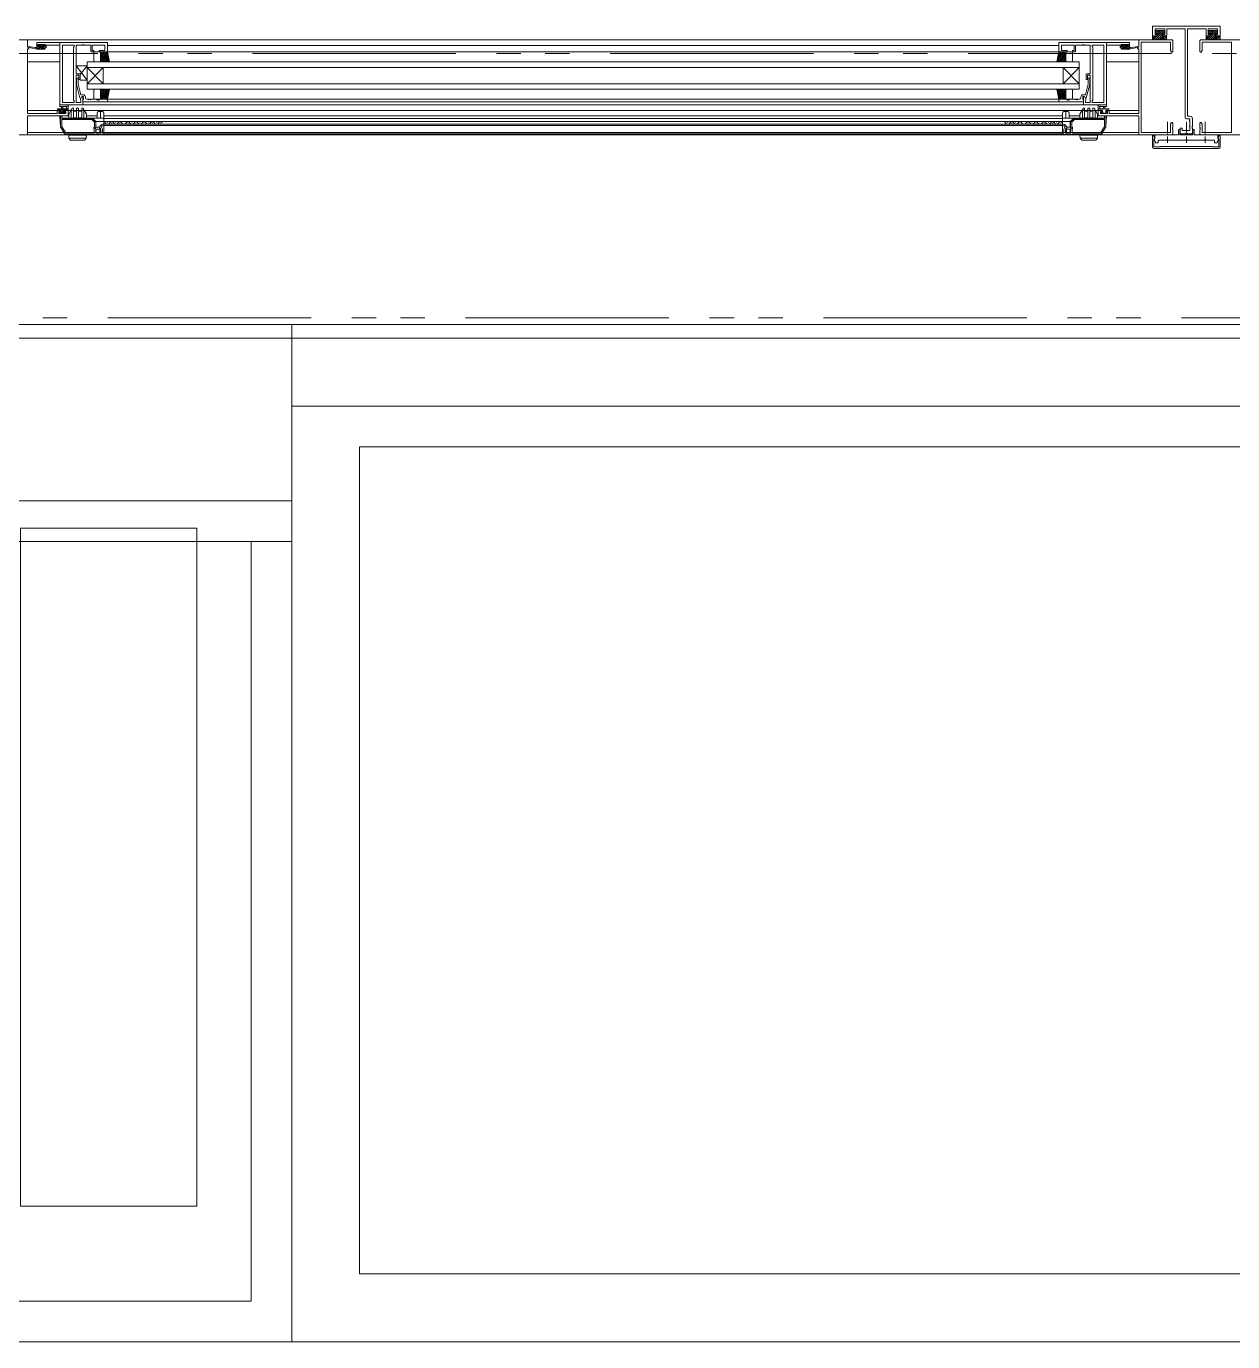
# Model space of a CAD drawing. Units: millimetres at full size. Extents: x -12803 to 120774, y -9413 to 101127.
# Drawn here: x 86974 to 87864, y 18846 to 19816 of the extents above; entities that cross this region are included whole.
import ezdxf

# ---------------------------------------------------------------- set-up
doc = ezdxf.new("R2010")
doc.units = ezdxf.units.MM
doc.header["$LTSCALE"] = 30
doc.linetypes.add('DOUBLE_CHAIN1', pattern=[8.8, 5, -1, 0.6, -0.6, 0.6, -1])
doc.linetypes.add('LONG_DOUBLE_CHAIN', pattern=[21.8, 18, -1, 0.6, -0.6, 0.6, -1])
doc.layers.add('0-0_NoName', color=7, linetype='Continuous')
for name, color, linetype, lineweight in [('0-5_AIHO47-厨房機器アウトライン', 7, 'Continuous', 15), ('0-6_AIHO30-厨房機器LL', 7, 'Continuous', 15), ('2-0_通芯', 7, 'DOUBLE_CHAIN1', 15), ('2-A_建具', 7, 'Continuous', 15), ('3-3_AIHO30-厨房機器', 7, 'Continuous', 15), ('3-7_AIHO32-厨房機器補助線', 7, 'LONG_DOUBLE_CHAIN', 15)]:
    doc.layers.add(name, color=color, linetype=linetype, lineweight=lineweight)

# ---------------------------------------------------------------- blocks, each defined once
blk = doc.blocks.new('グループ部品-732')
at = {"layer": '0-5_AIHO47-厨房機器アウトライン'}
blk.add_line((87169.36, 19536.41), (88969.36, 19536.41), dxfattribs=at)
for points in [[(87169.36, 18846.41), (88969.36, 18846.41), (88969.36, 19596.41), (87169.36, 19596.41)], [(87219.36, 18896.41), (88919.36, 18896.41), (88919.36, 19506.41), (87219.36, 19506.41)]]:
    blk.add_lwpolyline(points, close=True, dxfattribs=at)
at = {"layer": '0-6_AIHO30-厨房機器LL'}
for p, q in [((88969.36, 19536.41), (87169.36, 19536.41)), ((87219.36, 19506.41), (87219.36, 18896.41)), ((87169.36, 19466.41), (86769.36, 19466.41)), ((87139.36, 19436.41), (87139.36, 18876.41)), ((87219.36, 18896.41), (88919.36, 18896.41)), ((87139.36, 18876.41), (85699.36, 18876.41))]:
    blk.add_line(p, q, dxfattribs=at)
blk.add_lwpolyline([(88919.36, 18896.41), (88919.36, 19506.41), (87219.36, 19506.41)], dxfattribs=at)
at = {"layer": '2-0_通芯'}
for p, q in [((75524.36, 19796.41), (120774.36, 19796.41)), ((74361.66, 19601.41), (120774.36, 19601.41))]:
    blk.add_line(p, q, dxfattribs=at)
at = {"layer": '2-A_建具'}
for p, q in [((87804.36, 19816.41), (87854.36, 19816.41)), ((87804.36, 19809.91), (87804.36, 19816.41)), ((87804.36, 19809.41), (87808.11, 19809.41)), ((87804.36, 19807.28), (87806.79, 19809.41)), ((87804.36, 19808.39), (87805.38, 19809.41)), ((87807.36, 19809.41), (87804.86, 19809.41)), ((87804.91, 19806.36), (87812.01, 19813.21)), ((87806.32, 19806.36), (87813.04, 19812.83)), ((87806.36, 19814.48), (87806.36, 19810.41)), ((87813.36, 19814.48), (87806.36, 19814.48)), ((87806.36, 19810.41), (87807.86, 19810.41)), ((87806.56, 19812), (87807.76, 19813.21)), ((87806.56, 19811.31), (87806.56, 19812.71)), ((87806.83, 19810.86), (87809.18, 19813.21)), ((87807.06, 19813.21), (87812.56, 19813.21)), ((87808.11, 19810.81), (87807.06, 19810.81)), ((87807.86, 19810.41), (87807.86, 19809.91)), ((87807.92, 19806.54), (87811.51, 19809.88)), ((87808.11, 19810.72), (87810.59, 19813.21)), ((87808.11, 19809.41), (87808.11, 19810.81)), ((87809.44, 19806.66), (87812.45, 19809.41)), ((87810.83, 19806.63), (87813.86, 19809.41)), ((87814.81, 19809.41), (87811.51, 19809.41)), ((87811.86, 19810.41), (87813.36, 19810.41)), ((87811.86, 19809.91), (87811.86, 19810.41)), ((87812.1, 19806.49), (87814.81, 19808.94)), ((87814.36, 19809.41), (87812.36, 19809.41)), ((87812.43, 19810.81), (87813.06, 19811.43)), ((87813.06, 19811.31), (87813.06, 19812.71)), ((87813.36, 19810.41), (87813.36, 19814.48)), ((87813.39, 19806.36), (87814.81, 19807.52)), ((87814.81, 19806.36), (87814.81, 19809.41)), ((87814.86, 19814.48), (87814.86, 19809.91)), ((87828.39, 19814.48), (87814.86, 19814.48)), ((87828.39, 19749.21), (87828.39, 19814.48)), ((87830.32, 19814.48), (87830.32, 19750.14)), ((87843.86, 19814.48), (87830.32, 19814.48)), ((87843.86, 19809.91), (87843.86, 19814.48)), ((87843.91, 19809.41), (87847.21, 19809.41)), ((87843.91, 19807.67), (87845.89, 19809.41)), ((87843.91, 19808.84), (87844.48, 19809.41)), ((87844.01, 19806.36), (87851.11, 19813.21)), ((87846.36, 19809.41), (87844.36, 19809.41)), ((87845.36, 19814.48), (87845.36, 19810.41)), ((87852.36, 19814.48), (87845.36, 19814.48)), ((87845.36, 19810.41), (87846.86, 19810.41)), ((87845.42, 19806.36), (87852.14, 19812.83)), ((87845.66, 19812), (87846.86, 19813.21)), ((87845.66, 19811.31), (87845.66, 19812.71)), ((87845.93, 19810.86), (87848.28, 19813.21)), ((87851.66, 19813.21), (87846.16, 19813.21)), ((87846.86, 19810.41), (87846.86, 19809.91)), ((87847.02, 19806.54), (87850.61, 19809.88)), ((87847.21, 19810.72), (87849.69, 19813.21)), ((87848.54, 19806.66), (87851.55, 19809.41)), ((87849.93, 19806.63), (87852.96, 19809.41)), ((87854.36, 19809.41), (87850.61, 19809.41)), ((87850.86, 19810.41), (87852.36, 19810.41)), ((87850.86, 19809.91), (87850.86, 19810.41)), ((87851.2, 19806.49), (87854.36, 19809.35)), ((87853.86, 19809.41), (87851.36, 19809.41)), ((87851.53, 19810.81), (87852.16, 19811.43)), ((87852.16, 19811.31), (87852.16, 19812.71)), ((87852.36, 19810.41), (87852.36, 19814.48)), ((87852.49, 19806.36), (87854.36, 19807.9)), ((87854.36, 19816.41), (87854.36, 19809.91)), ((87794.36, 19806.41), (86949.86, 19806.41)), ((86974.36, 19800.91), (86974.36, 19806.41)), ((86975.36, 19800.91), (86974.36, 19800.91)), ((86974.36, 19799.91), (86975.36, 19799.91)), ((86974.36, 19752.14), (86974.36, 19799.91)), ((86981.36, 19799.61), (86974.6, 19801.02)), ((86980.24, 19800.78), (86974.7, 19801.61)), ((86975.36, 19799.91), (86975.36, 19800.91)), ((86981.36, 19800.61), (86981.27, 19800.62)), ((87033.36, 19804.41), (86981.36, 19804.41)), ((86981.36, 19801.11), (86981.36, 19804.41)), ((86981.36, 19799.61), (86981.36, 19800.61)), ((86983.56, 19800.61), (86981.36, 19800.61)), ((86981.41, 19799.61), (86981.36, 19799.66)), ((86987.06, 19799.61), (86981.36, 19799.61)), ((86982.76, 19799.61), (86981.76, 19800.61)), ((86982.16, 19802.91), (86982.16, 19801.41)), ((86987.36, 19802.91), (86982.16, 19802.91)), ((86982.16, 19801.41), (86983.26, 19801.41)), ((86983.04, 19802.72), (86982.54, 19802.22)), ((86983.28, 19801.78), (86982.69, 19802.37)), ((86982.76, 19801.71), (86983.09, 19801.71)), ((86984.1, 19799.61), (86983.1, 19800.61)), ((86983.86, 19802.81), (86983.26, 19802.81)), ((86983.26, 19801.41), (86983.26, 19800.61)), ((86983.56, 19801.25), (86983.56, 19800.61)), ((86986.8, 19799.61), (86983.6, 19802.81)), ((86985.45, 19799.61), (86983.62, 19801.44)), ((86986.06, 19802.61), (86984.06, 19802.61)), ((86986.05, 19801.71), (86985.15, 19802.61)), ((86985.96, 19801.71), (86986.76, 19801.71)), ((86985.96, 19800.61), (86985.96, 19801.71)), ((86987.66, 19800.61), (86985.96, 19800.61)), ((86986.76, 19802.81), (86986.26, 19802.81)), ((86986.26, 19801.41), (86987.36, 19801.41)), ((86986.26, 19800.61), (86986.26, 19801.41)), ((86987.06, 19802.05), (86986.29, 19802.81)), ((86987.06, 19802.01), (86987.06, 19802.51)), ((86987.33, 19800.42), (86987.17, 19800.59)), ((86987.36, 19801.41), (86987.36, 19802.91)), ((86987.36, 19799.91), (86987.36, 19800.31)), ((86988.16, 19802.48), (86988.16, 19801.11)), ((86998.36, 19802.48), (86988.16, 19802.48)), ((86998.36, 19804.41), (86998.36, 19758.41)), ((86998.36, 19758.41), (86998.36, 19802.48)), ((87000.29, 19802.48), (87008.86, 19802.48)), ((87000.29, 19760.34), (87000.29, 19802.48)), ((87008.86, 19801.41), (87008.43, 19800.98)), ((87008.43, 19800.98), (87008.43, 19761.84)), ((87008.86, 19802.48), (87008.86, 19801.41)), ((87010.36, 19802.48), (87010.36, 19781.31)), ((87014.4, 19802.48), (87010.36, 19802.48)), ((87015.4, 19802.48), (87015.31, 19802.48)), ((87021.16, 19802.48), (87016.31, 19802.48)), ((87021.16, 19798.11), (87021.16, 19802.48)), ((87022.16, 19802.48), (87022.16, 19798.61)), ((87031.43, 19802.48), (87022.16, 19802.48)), ((87022.16, 19798.61), (87023.36, 19798.61)), ((87023.36, 19798.61), (87023.36, 19797.61)), ((87027.36, 19798.61), (87031.43, 19798.61)), ((87027.36, 19797.61), (87027.36, 19798.61)), ((87031.43, 19798.61), (87031.43, 19802.48)), ((87033.36, 19802.21), (87033.36, 19804.41)), ((87033.36, 19804.41), (87033.36, 19798.11)), ((87033.36, 19802.21), (87384.36, 19802.21)), ((87384.36, 19802.21), (87735.36, 19802.21)), ((87735.36, 19804.41), (87787.36, 19804.41)), ((87735.36, 19802.21), (87735.36, 19804.41)), ((87735.36, 19804.41), (87735.36, 19798.11)), ((87737.29, 19802.48), (87746.56, 19802.48)), ((87737.29, 19798.61), (87737.29, 19802.48)), ((87741.36, 19798.61), (87737.29, 19798.61)), ((87741.36, 19797.61), (87741.36, 19798.61)), ((87745.36, 19798.61), (87745.36, 19797.61)), ((87746.56, 19798.61), (87745.36, 19798.61)), ((87746.56, 19802.48), (87746.56, 19798.61)), ((87747.56, 19802.48), (87752.4, 19802.48)), ((87747.56, 19798.11), (87747.56, 19802.48)), ((87753.31, 19802.48), (87753.4, 19802.48)), ((87754.31, 19802.48), (87758.36, 19802.48)), ((87758.36, 19802.48), (87758.36, 19781.31)), ((87759.86, 19802.48), (87759.86, 19801.41)), ((87768.43, 19802.48), (87759.86, 19802.48)), ((87759.86, 19801.41), (87760.29, 19800.98)), ((87760.29, 19800.98), (87760.29, 19761.84)), ((87768.43, 19760.34), (87768.43, 19802.48)), ((87770.36, 19804.41), (87770.36, 19758.41)), ((87770.36, 19802.48), (87780.56, 19802.48)), ((87770.36, 19758.41), (87770.36, 19802.48)), ((87780.56, 19802.48), (87780.56, 19801.11)), ((87781.06, 19800.61), (87782.76, 19800.61)), ((87781.36, 19802.91), (87786.56, 19802.91)), ((87781.36, 19801.41), (87781.36, 19802.91)), ((87782.46, 19801.41), (87781.36, 19801.41)), ((87781.36, 19799.91), (87781.36, 19800.31)), ((87781.38, 19800.42), (87781.54, 19800.59)), ((87781.66, 19802.05), (87782.42, 19802.81)), ((87781.66, 19802.01), (87781.66, 19802.51)), ((87781.66, 19799.61), (87787.35, 19799.61)), ((87781.91, 19799.61), (87785.11, 19802.81)), ((87781.96, 19802.81), (87782.46, 19802.81)), ((87782.76, 19801.71), (87781.96, 19801.71)), ((87782.46, 19800.61), (87782.46, 19801.41)), ((87782.66, 19802.61), (87784.66, 19802.61)), ((87782.67, 19801.71), (87783.57, 19802.61)), ((87782.76, 19800.61), (87782.76, 19801.71)), ((87783.26, 19799.61), (87785.09, 19801.44)), ((87784.61, 19799.61), (87785.61, 19800.61)), ((87784.86, 19802.81), (87785.46, 19802.81)), ((87785.16, 19801.25), (87785.16, 19800.61)), ((87785.16, 19800.61), (87787.35, 19800.61)), ((87785.43, 19801.78), (87786.02, 19802.37)), ((87785.46, 19801.41), (87785.46, 19800.61)), ((87786.56, 19801.41), (87785.46, 19801.41)), ((87785.96, 19801.71), (87785.62, 19801.71)), ((87785.67, 19802.72), (87786.17, 19802.22)), ((87785.95, 19799.61), (87786.95, 19800.61)), ((87786.56, 19802.91), (87786.56, 19801.41)), ((87787.3, 19799.61), (87787.35, 19799.66)), ((87787.35, 19799.61), (87794.11, 19801.02)), ((87787.35, 19800.61), (87787.44, 19800.62)), ((87787.35, 19799.61), (87787.35, 19800.61)), ((87787.36, 19801.11), (87787.36, 19804.41)), ((87788.47, 19800.78), (87794.01, 19801.61)), ((87793.36, 19800.91), (87794.36, 19800.91)), ((87793.36, 19799.91), (87793.36, 19800.91)), ((87794.36, 19799.91), (87793.36, 19799.91)), ((87794.36, 19806.41), (87818.86, 19806.41)), ((87794.36, 19800.91), (87794.36, 19806.41)), ((87794.36, 19752.14), (87794.36, 19799.91)), ((87795.99, 19804.78), (87795.99, 19738.04)), ((87817.73, 19804.78), (87795.99, 19804.78)), ((87812.81, 19806.36), (87814.81, 19806.36)), ((87817.73, 19798.5), (87817.73, 19804.78)), ((87818.36, 19797.41), (87817.73, 19798.5)), ((87819.36, 19805.91), (87819.36, 19797.91)), ((87839.36, 19805.91), (87839.36, 19797.91)), ((88684.36, 19806.41), (87839.86, 19806.41)), ((87840.36, 19797.41), (87840.99, 19798.5)), ((87840.99, 19804.78), (87862.73, 19804.78)), ((87840.99, 19798.5), (87840.99, 19804.78)), ((87862.73, 19804.78), (87862.73, 19738.04)), ((86974.36, 19790.21), (86998.36, 19790.21)), ((87018.36, 19790.11), (87018.36, 19770.11)), ((87018.36, 19790.11), (87750.36, 19790.11)), ((87023.36, 19797.61), (87021.66, 19797.61)), ((87023.36, 19791.11), (87023.36, 19796.61)), ((87024.36, 19797.61), (87027.36, 19797.61)), ((87027.36, 19790.11), (87024.36, 19790.11)), ((87033.36, 19797.61), (87027.36, 19797.61)), ((87028.36, 19790.11), (87028.36, 19797.61)), ((87028.36, 19793.49), (87032.47, 19797.61)), ((87028.36, 19794.91), (87031.06, 19797.61)), ((87028.36, 19796.32), (87029.64, 19797.61)), ((87028.36, 19792.08), (87033.44, 19797.17)), ((87028.36, 19796.61), (87028.36, 19791.11)), ((87028.36, 19796.42), (87034.67, 19790.11)), ((87028.36, 19790.67), (87033.68, 19795.99)), ((87028.36, 19795.01), (87033.26, 19790.11)), ((87028.36, 19793.6), (87031.84, 19790.11)), ((87028.36, 19792.18), (87030.43, 19790.11)), ((87028.36, 19790.77), (87029.01, 19790.11)), ((87028.58, 19797.61), (87034.55, 19791.65)), ((87029.21, 19790.11), (87033.92, 19794.81)), ((87030, 19797.61), (87034.2, 19793.41)), ((87030.63, 19790.11), (87034.15, 19793.63)), ((87031.41, 19797.61), (87033.84, 19795.18)), ((87032.04, 19790.11), (87034.39, 19792.45)), ((87032.83, 19797.61), (87033.49, 19796.95)), ((87384.36, 19797.61), (87032.86, 19797.61)), ((87033.36, 19797.61), (87034.86, 19790.11)), ((87033.46, 19790.11), (87034.62, 19791.28)), ((87735.86, 19797.61), (87384.36, 19797.61)), ((87735.36, 19797.61), (87733.86, 19790.11)), ((87740.36, 19796.42), (87734.04, 19790.11)), ((87735.26, 19790.11), (87734.09, 19791.28)), ((87740.13, 19797.61), (87734.16, 19791.65)), ((87736.67, 19790.11), (87734.33, 19792.45)), ((87738.71, 19797.61), (87734.52, 19793.41)), ((87738.08, 19790.11), (87734.56, 19793.63)), ((87739.5, 19790.11), (87734.8, 19794.81)), ((87737.3, 19797.61), (87734.87, 19795.18)), ((87740.36, 19790.67), (87735.03, 19795.99)), ((87735.89, 19797.61), (87735.22, 19796.95)), ((87740.36, 19792.08), (87735.27, 19797.17)), ((87735.36, 19797.61), (87741.36, 19797.61)), ((87740.36, 19795.01), (87735.46, 19790.11)), ((87740.36, 19793.49), (87736.24, 19797.61)), ((87740.36, 19793.6), (87736.87, 19790.11)), ((87740.36, 19794.91), (87737.66, 19797.61)), ((87740.36, 19792.18), (87738.29, 19790.11)), ((87740.36, 19796.32), (87739.07, 19797.61)), ((87740.36, 19790.77), (87739.7, 19790.11)), ((87740.36, 19790.11), (87740.36, 19797.61)), ((87740.36, 19796.61), (87740.36, 19791.11)), ((87744.36, 19797.61), (87741.36, 19797.61)), ((87741.36, 19790.11), (87744.36, 19790.11)), ((87745.36, 19797.61), (87747.06, 19797.61)), ((87745.36, 19791.11), (87745.36, 19796.61)), ((87750.36, 19790.11), (87750.36, 19770.11)), ((87770.36, 19790.21), (87794.36, 19790.21)), ((87818.86, 19797.41), (87818.36, 19797.41)), ((87839.86, 19797.41), (87840.36, 19797.41)), ((87018.36, 19776.81), (87010.36, 19787.31)), ((87010.36, 19787.31), (87010.36, 19781.31)), ((87018.36, 19787.31), (87010.36, 19787.31)), ((87010.36, 19781.31), (87013.36, 19781.31)), ((87010.36, 19781.31), (87012.86, 19781.31)), ((87010.36, 19780.31), (87010.36, 19760.34)), ((87012.36, 19780.31), (87010.36, 19780.31)), ((87012.36, 19777.11), (87012.36, 19780.31)), ((87018.36, 19787.31), (87013.36, 19780.75)), ((87013.36, 19781.31), (87013.36, 19776.81)), ((87013.36, 19780.81), (87013.36, 19777.11)), ((87018.36, 19776.81), (87018.36, 19787.31)), ((87018.36, 19786.11), (87750.36, 19786.11)), ((87030.36, 19774.11), (87018.36, 19786.11)), ((87030.36, 19786.11), (87018.36, 19774.11)), ((87030.36, 19774.11), (87030.36, 19786.11)), ((87738.36, 19774.11), (87750.36, 19786.11)), ((87738.36, 19786.11), (87750.36, 19774.11)), ((87738.36, 19774.11), (87738.36, 19786.11)), ((87755.36, 19780.81), (87755.36, 19777.11)), ((87758.36, 19781.31), (87755.86, 19781.31)), ((87756.36, 19780.31), (87758.36, 19780.31)), ((87756.36, 19777.11), (87756.36, 19780.31)), ((87758.36, 19780.31), (87758.36, 19760.34)), ((87011.33, 19778.23), (87010.56, 19777.46)), ((87010.56, 19777.46), (87010.56, 19773.51)), ((87010.56, 19773.51), (87013.16, 19763.78)), ((87011.76, 19776.96), (87012.18, 19777.39)), ((87011.76, 19773.67), (87011.76, 19776.96)), ((87013.84, 19765.91), (87011.76, 19773.67)), ((87013.36, 19777.11), (87012.36, 19777.11)), ((87013.36, 19776.81), (87018.36, 19776.81)), ((87750.36, 19774.11), (87018.36, 19774.11)), ((87018.36, 19770.11), (87750.36, 19770.11)), ((87023.36, 19769.11), (87023.36, 19763.61)), ((87027.36, 19770.11), (87024.36, 19770.11)), ((87028.36, 19763.8), (87034.67, 19770.11)), ((87028.36, 19765.21), (87033.26, 19770.11)), ((87028.36, 19770.11), (87028.36, 19762.61)), ((87028.36, 19766.62), (87031.84, 19770.11)), ((87028.36, 19768.04), (87030.43, 19770.11)), ((87028.36, 19769.45), (87029.01, 19770.11)), ((87028.36, 19769.55), (87033.68, 19764.23)), ((87028.36, 19763.61), (87028.36, 19769.11)), ((87029.21, 19770.11), (87033.92, 19765.41)), ((87030.63, 19770.11), (87034.15, 19766.59)), ((87032.04, 19770.11), (87034.39, 19767.77)), ((87033.36, 19762.61), (87034.86, 19770.11)), ((87033.46, 19770.11), (87034.62, 19768.94)), ((87735.36, 19762.61), (87733.86, 19770.11)), ((87740.36, 19763.8), (87734.04, 19770.11)), ((87735.26, 19770.11), (87734.09, 19768.94)), ((87736.67, 19770.11), (87734.33, 19767.77)), ((87738.08, 19770.11), (87734.56, 19766.59)), ((87739.5, 19770.11), (87734.8, 19765.41)), ((87740.36, 19769.55), (87735.03, 19764.23)), ((87740.36, 19765.21), (87735.46, 19770.11)), ((87740.36, 19766.62), (87736.87, 19770.11)), ((87740.36, 19768.04), (87738.29, 19770.11)), ((87740.36, 19769.45), (87739.7, 19770.11)), ((87740.36, 19770.11), (87740.36, 19762.61)), ((87740.36, 19763.61), (87740.36, 19769.11)), ((87741.36, 19770.11), (87744.36, 19770.11)), ((87745.36, 19769.11), (87745.36, 19763.61)), ((87754.88, 19765.91), (87756.96, 19773.67)), ((87755.36, 19777.11), (87756.36, 19777.11)), ((87758.16, 19773.51), (87755.55, 19763.78)), ((87756.96, 19776.96), (87756.53, 19777.39)), ((87756.96, 19773.67), (87756.96, 19776.96)), ((87757.38, 19778.23), (87758.16, 19777.46)), ((87758.16, 19777.46), (87758.16, 19773.51)), ((87008.86, 19760.34), (87000.29, 19760.34)), ((87008.43, 19761.84), (87008.86, 19761.41)), ((87008.86, 19761.41), (87008.86, 19760.34)), ((87010.36, 19760.34), (87013.86, 19760.34)), ((87013.43, 19762.65), (87014.56, 19764.61)), ((87013.43, 19761.84), (87013.43, 19762.65)), ((87013.86, 19761.41), (87013.43, 19761.84)), ((87013.65, 19763.41), (87013.86, 19763.41)), ((87015.66, 19765.91), (87013.84, 19765.91)), ((87013.86, 19760.34), (87013.86, 19761.41)), ((87014.56, 19764.61), (87015.86, 19764.61)), ((87015.36, 19764.61), (87015.36, 19758.41)), ((87015.36, 19760.61), (87753.36, 19760.61)), ((87015.86, 19764.61), (87015.86, 19762.81)), ((87017.16, 19763.61), (87017.16, 19764.41)), ((87019.4, 19762.61), (87018.16, 19762.61)), ((87020.4, 19762.61), (87020.31, 19762.61)), ((87020.58, 19762.49), (87020.4, 19762.61)), ((87024.43, 19762.61), (87021.31, 19762.61)), ((87024.36, 19762.61), (87027.36, 19762.61)), ((87026.36, 19761.91), (87024.43, 19762.61)), ((87027.36, 19761.91), (87026.36, 19761.91)), ((87027.36, 19762.61), (87027.36, 19761.91)), ((87741.36, 19762.61), (87027.36, 19762.61)), ((87028.36, 19768.14), (87033.44, 19763.05)), ((87028.36, 19766.73), (87032.47, 19762.61)), ((87028.36, 19765.31), (87031.06, 19762.61)), ((87028.36, 19763.9), (87029.64, 19762.61)), ((87028.58, 19762.61), (87034.55, 19768.58)), ((87030, 19762.61), (87034.2, 19766.81)), ((87031.41, 19762.61), (87033.84, 19765.04)), ((87032.83, 19762.61), (87033.49, 19763.27)), ((87033.36, 19760.61), (87033.36, 19762.11)), ((87740.13, 19762.61), (87734.16, 19768.58)), ((87738.71, 19762.61), (87734.52, 19766.81)), ((87737.3, 19762.61), (87734.87, 19765.04)), ((87735.89, 19762.61), (87735.22, 19763.27)), ((87740.36, 19768.14), (87735.27, 19763.05)), ((87735.36, 19760.61), (87735.36, 19762.11)), ((87740.36, 19766.73), (87736.24, 19762.61)), ((87740.36, 19765.31), (87737.66, 19762.61)), ((87740.36, 19763.9), (87739.07, 19762.61)), ((87741.36, 19762.61), (87741.36, 19761.91)), ((87744.36, 19762.61), (87741.36, 19762.61)), ((87741.36, 19761.91), (87742.36, 19761.91)), ((87742.36, 19761.91), (87744.28, 19762.61)), ((87744.28, 19762.61), (87747.4, 19762.61)), ((87748.13, 19762.49), (87748.31, 19762.61)), ((87748.31, 19762.61), (87748.4, 19762.61)), ((87749.31, 19762.61), (87750.56, 19762.61)), ((87751.56, 19763.61), (87751.56, 19764.41)), ((87754.16, 19764.61), (87752.86, 19764.61)), ((87752.86, 19764.61), (87752.86, 19762.81)), ((87753.06, 19765.91), (87754.88, 19765.91)), ((87753.36, 19764.61), (87753.36, 19758.41)), ((87755.29, 19762.65), (87754.16, 19764.61)), ((87755.07, 19763.41), (87754.85, 19763.41)), ((87754.86, 19761.41), (87755.29, 19761.84)), ((87754.86, 19760.34), (87754.86, 19761.41)), ((87758.36, 19760.34), (87754.86, 19760.34)), ((87755.29, 19761.84), (87755.29, 19762.65)), ((87760.29, 19761.84), (87759.86, 19761.41)), ((87759.86, 19761.41), (87759.86, 19760.34)), ((87759.86, 19760.34), (87768.43, 19760.34)), ((86974.36, 19754.41), (86998.56, 19754.41)), ((86996.26, 19752.14), (86974.36, 19752.14)), ((86974.36, 19750.51), (87004.86, 19750.51)), ((86974.36, 19736.41), (86974.36, 19750.51)), ((86996.26, 19753.91), (86996.26, 19752.14)), ((86996.46, 19755.31), (86996.46, 19754.71)), ((86996.75, 19754.41), (86997.95, 19755.61)), ((87004.36, 19755.61), (86996.76, 19755.61)), ((86997.46, 19753.61), (86998.56, 19753.61)), ((86997.46, 19752.14), (86997.46, 19753.61)), ((87002.73, 19752.14), (86997.46, 19752.14)), ((86997.56, 19754.61), (86998.86, 19754.61)), ((86997.66, 19752.62), (86998.25, 19753.21)), ((86997.66, 19752.91), (86997.66, 19752.41)), ((86998.86, 19753.21), (86997.96, 19753.21)), ((86997.96, 19752.11), (86998.46, 19752.11)), ((86998.3, 19754.61), (86999.3, 19755.61)), ((86998.36, 19758.41), (87015.36, 19758.41)), ((86998.36, 19758.41), (87384.36, 19758.41)), ((86998.79, 19742.29), (86998.36, 19750.51)), ((86998.5, 19752.11), (86998.65, 19752.27)), ((86998.56, 19753.61), (86998.56, 19754.41)), ((86998.63, 19757.21), (87002.59, 19757.21)), ((86998.66, 19752.31), (87000.76, 19752.31)), ((86998.69, 19752.31), (87001.99, 19755.61)), ((86998.86, 19753.82), (87000.65, 19755.61)), ((86998.86, 19754.61), (86998.86, 19753.21)), ((86999.46, 19755.61), (86999.56, 19756.75)), ((86999.86, 19748.59), (86999.86, 19750.51)), ((87000.04, 19752.31), (87001.02, 19753.29)), ((87000.66, 19755.61), (87000.55, 19756.75)), ((87000.96, 19752.11), (87001.56, 19752.11)), ((87001.19, 19752.11), (87002.23, 19753.15)), ((87001.26, 19754.61), (87003.26, 19754.61)), ((87001.26, 19753.67), (87001.26, 19754.61)), ((87001.56, 19754.41), (87764.36, 19754.41)), ((87001.56, 19754.41), (87001.56, 19753.61)), ((87001.56, 19753.61), (87002.73, 19753.61)), ((87002.06, 19753.21), (87001.72, 19753.21)), ((87001.77, 19752.2), (87002.27, 19752.7)), ((87002.34, 19754.61), (87003.34, 19755.61)), ((87002.73, 19753.61), (87002.73, 19752.14)), ((87003.16, 19756.79), (87003.16, 19755.61)), ((87003.49, 19754.41), (87004.36, 19755.28)), ((87004.36, 19754.71), (87004.36, 19757.39)), ((87004.36, 19750.51), (87004.36, 19754.41)), ((87004.86, 19751.68), (87007.36, 19756.01)), ((87004.86, 19751.68), (87004.86, 19748.71)), ((87006.76, 19754.97), (87006.76, 19748.71)), ((87008.26, 19756.01), (87007.36, 19756.01)), ((87008.26, 19749.01), (87008.26, 19756.01)), ((87010.56, 19753.91), (87008.26, 19753.91)), ((87010.56, 19749.01), (87010.56, 19756.01)), ((87012.16, 19756.01), (87010.56, 19756.01)), ((87012.16, 19749.01), (87012.16, 19756.01)), ((87014.46, 19753.91), (87012.16, 19753.91)), ((87014.46, 19749.01), (87014.46, 19756.01)), ((87015.36, 19756.01), (87014.46, 19756.01)), ((87015.06, 19758.41), (87384.36, 19758.41)), ((87017.86, 19751.68), (87015.36, 19756.01)), ((87015.96, 19748.71), (87015.96, 19754.97)), ((87017.86, 19751.68), (87017.86, 19748.71)), ((87017.86, 19750.51), (87025.86, 19750.51)), ((87025.86, 19752.51), (87025.86, 19748.71)), ((87029.86, 19753.51), (87026.86, 19753.51)), ((87028.36, 19753.51), (87028.36, 19748.71)), ((87030.86, 19752.51), (87030.86, 19736.41)), ((87030.86, 19750.51), (87737.86, 19750.51)), ((87384.36, 19758.41), (87753.66, 19758.41)), ((87770.36, 19758.41), (87384.36, 19758.41)), ((87737.86, 19752.51), (87737.86, 19736.41)), ((87738.86, 19753.51), (87741.86, 19753.51)), ((87740.36, 19753.51), (87740.36, 19748.71)), ((87742.86, 19752.51), (87742.86, 19748.71)), ((87750.86, 19750.51), (87742.86, 19750.51)), ((87750.86, 19751.68), (87753.36, 19756.01)), ((87750.86, 19751.68), (87750.86, 19748.71)), ((87752.76, 19748.71), (87752.76, 19754.97)), ((87770.36, 19758.41), (87753.36, 19758.41)), ((87753.36, 19756.01), (87754.26, 19756.01)), ((87754.26, 19749.01), (87754.26, 19756.01)), ((87754.26, 19753.91), (87756.56, 19753.91)), ((87756.56, 19749.01), (87756.56, 19756.01)), ((87756.56, 19756.01), (87758.16, 19756.01)), ((87758.16, 19749.01), (87758.16, 19756.01)), ((87758.16, 19753.91), (87760.46, 19753.91)), ((87760.46, 19749.01), (87760.46, 19756.01)), ((87760.46, 19756.01), (87761.36, 19756.01)), ((87763.86, 19751.68), (87761.36, 19756.01)), ((87761.96, 19754.97), (87761.96, 19748.71)), ((87763.86, 19751.68), (87763.86, 19748.71)), ((87794.36, 19750.51), (87763.86, 19750.51)), ((87764.36, 19754.71), (87764.36, 19757.39)), ((87764.36, 19755.61), (87771.96, 19755.61)), ((87767.16, 19754.41), (87764.36, 19754.41)), ((87764.36, 19750.51), (87764.36, 19754.41)), ((87767.46, 19754.61), (87765.46, 19754.61)), ((87765.56, 19756.79), (87765.56, 19755.61)), ((87765.99, 19753.61), (87765.99, 19752.14)), ((87767.16, 19753.61), (87765.99, 19753.61)), ((87765.99, 19752.14), (87771.26, 19752.14)), ((87770.08, 19757.21), (87766.12, 19757.21)), ((87766.94, 19752.2), (87766.44, 19752.7)), ((87766.66, 19753.21), (87766.99, 19753.21)), ((87767.16, 19754.41), (87767.16, 19753.61)), ((87767.76, 19752.11), (87767.16, 19752.11)), ((87767.46, 19753.67), (87767.46, 19754.61)), ((87770.06, 19752.31), (87767.96, 19752.31)), ((87768.06, 19755.61), (87768.16, 19756.75)), ((87768.86, 19748.59), (87768.86, 19750.51)), ((87769.26, 19755.61), (87769.15, 19756.75)), ((87769.86, 19754.61), (87769.86, 19753.21)), ((87771.16, 19754.61), (87769.86, 19754.61)), ((87769.86, 19753.21), (87770.76, 19753.21)), ((87769.93, 19742.29), (87770.36, 19750.51)), ((87794.36, 19754.41), (87770.16, 19754.41)), ((87770.16, 19753.61), (87770.16, 19754.41)), ((87771.26, 19753.61), (87770.16, 19753.61)), ((87770.76, 19752.11), (87770.26, 19752.11)), ((87771.06, 19752.91), (87771.06, 19752.41)), ((87771.26, 19752.14), (87771.26, 19753.61)), ((87772.26, 19755.31), (87772.26, 19754.71)), ((87772.46, 19753.91), (87772.46, 19752.14)), ((87772.46, 19752.14), (87794.36, 19752.14)), ((87794.36, 19736.41), (87794.36, 19750.51)), ((87830.32, 19750.14), (87831.86, 19750.14)), ((87001.77, 19736.91), (86998.92, 19741.84)), ((87030.86, 19748.71), (86999.86, 19748.71)), ((87003.66, 19748.51), (87003.66, 19748.71)), ((87010.56, 19749.01), (87008.26, 19749.01)), ((87012.16, 19749.01), (87014.46, 19749.01)), ((87023.46, 19741.73), (87023.46, 19740.78)), ((87024.76, 19740.71), (87024.76, 19737.71)), ((87024.89, 19741.92), (87027.6, 19741.92)), ((87024.96, 19746.11), (87743.76, 19746.11)), ((87024.96, 19737.71), (87024.96, 19740.71)), ((87028.05, 19741.18), (87027.81, 19741.12)), ((87027.91, 19740.25), (87028.34, 19740.68)), ((87029.08, 19741.92), (87029.66, 19740.51)), ((87738.36, 19744.21), (87030.36, 19744.21)), ((87738.26, 19743.21), (87030.46, 19743.21)), ((87030.86, 19748.51), (87737.86, 19748.51)), ((87033.42, 19745.47), (87033.62, 19745.47)), ((87036.42, 19744.71), (87036.62, 19744.71)), ((87039.42, 19745.47), (87039.62, 19745.47)), ((87042.42, 19744.71), (87042.62, 19744.71)), ((87045.42, 19745.47), (87045.62, 19745.47)), ((87048.42, 19744.71), (87048.62, 19744.71)), ((87051.42, 19745.47), (87051.62, 19745.47)), ((87054.42, 19744.71), (87054.62, 19744.71)), ((87057.42, 19745.47), (87057.62, 19745.47)), ((87060.42, 19744.71), (87060.62, 19744.71)), ((87063.42, 19745.47), (87063.62, 19745.47)), ((87066.42, 19744.71), (87066.62, 19744.71)), ((87069.42, 19745.47), (87069.62, 19745.47)), ((87072.42, 19744.71), (87072.62, 19744.71)), ((87697.42, 19745.47), (87697.62, 19745.47)), ((87700.42, 19744.71), (87700.62, 19744.71)), ((87703.42, 19745.47), (87703.62, 19745.47)), ((87706.42, 19744.71), (87706.62, 19744.71)), ((87712.42, 19744.71), (87712.62, 19744.71)), ((87715.42, 19745.47), (87715.62, 19745.47)), ((87718.42, 19744.71), (87718.62, 19744.71)), ((87721.42, 19745.47), (87721.62, 19745.47)), ((87724.42, 19744.71), (87724.62, 19744.71)), ((87727.42, 19745.47), (87727.62, 19745.47)), ((87730.42, 19744.71), (87730.62, 19744.71)), ((87733.42, 19745.47), (87733.62, 19745.47)), ((87736.42, 19744.71), (87736.62, 19744.71)), ((87737.86, 19748.71), (87768.86, 19748.71)), ((87739.63, 19741.92), (87739.06, 19740.51)), ((87739.06, 19740.51), (87739.06, 19737.51)), ((87740.8, 19740.25), (87740.37, 19740.68)), ((87740.66, 19741.18), (87740.9, 19741.12)), ((87743.83, 19741.92), (87741.11, 19741.92)), ((87743.76, 19737.71), (87743.76, 19740.71)), ((87745.26, 19741.73), (87745.26, 19740.78)), ((87756.56, 19749.01), (87754.26, 19749.01)), ((87758.16, 19749.01), (87760.46, 19749.01)), ((87765.06, 19748.51), (87765.06, 19748.71)), ((87766.94, 19736.91), (87769.79, 19741.84)), ((87815.56, 19745.93), (87815.56, 19738.29)), ((87817.73, 19744.32), (87818.36, 19745.41)), ((87817.73, 19738.04), (87817.73, 19744.32)), ((87818.36, 19745.41), (87818.86, 19745.41)), ((87819.36, 19744.91), (87819.36, 19741.87)), ((87819.36, 19740.95), (87819.36, 19740.87)), ((87819.36, 19739.95), (87819.36, 19736.91)), ((87823.56, 19736.71), (87823.56, 19739.91)), ((87824.06, 19740.41), (87824.16, 19740.41)), ((87824.66, 19739.91), (87824.66, 19736.71)), ((87824.86, 19741.21), (87826.36, 19741.21)), ((87824.86, 19737.61), (87824.86, 19741.21)), ((87826.36, 19741.21), (87826.36, 19739.61)), ((87826.36, 19739.61), (87831.93, 19739.61)), ((87829.36, 19745.93), (87829.36, 19738.29)), ((87831.93, 19748.21), (87829.39, 19748.21)), ((87831.76, 19746.96), (87831.93, 19747.15)), ((87831.76, 19746.46), (87831.76, 19746.96)), ((87831.93, 19746.27), (87831.76, 19746.46)), ((87831.76, 19743.16), (87831.93, 19743.35)), ((87831.76, 19742.66), (87831.76, 19743.16)), ((87831.93, 19742.47), (87831.76, 19742.66)), ((87831.93, 19747.15), (87831.93, 19748.21)), ((87831.93, 19743.35), (87831.93, 19746.27)), ((87831.93, 19739.61), (87831.93, 19742.47)), ((87833.86, 19743.07), (87833.74, 19742.89)), ((87833.74, 19742.89), (87833.74, 19742.34)), ((87833.74, 19742.34), (87833.86, 19742.15)), ((87833.86, 19742.07), (87833.74, 19741.89)), ((87833.74, 19741.89), (87833.74, 19741.34)), ((87833.74, 19741.34), (87833.86, 19741.15)), ((87833.86, 19748.14), (87833.86, 19743.07)), ((87833.86, 19742.15), (87833.86, 19742.07)), ((87833.86, 19741.15), (87833.86, 19737.61)), ((87834.06, 19736.71), (87834.06, 19739.91)), ((87834.56, 19740.41), (87834.66, 19740.41)), ((87835.16, 19739.91), (87835.16, 19736.71)), ((87839.36, 19744.91), (87839.36, 19741.87)), ((87839.36, 19740.95), (87839.36, 19740.87)), ((87839.36, 19739.95), (87839.36, 19736.91)), ((87840.36, 19745.41), (87839.86, 19745.41)), ((87840.99, 19744.32), (87840.36, 19745.41)), ((87840.99, 19738.04), (87840.99, 19744.32)), ((87843.16, 19745.93), (87843.16, 19738.29)), ((86919.36, 19736.41), (87794.36, 19736.41)), ((86974.36, 19738.04), (87794.36, 19738.04)), ((87765.98, 19736.61), (87002.73, 19736.61)), ((87017.86, 19736.21), (87004.86, 19736.21)), ((87004.86, 19736.21), (87004.97, 19734)), ((87004.99, 19733.91), (87017.72, 19733.91)), ((87005.91, 19732.62), (87005.03, 19733.84)), ((87006.31, 19732.41), (87016.4, 19732.41)), ((87006.76, 19736.41), (87006.76, 19736.21)), ((87007.26, 19736.21), (87007.26, 19736.41)), ((87015.46, 19736.21), (87015.46, 19736.41)), ((87015.96, 19736.21), (87015.96, 19736.41)), ((87016.81, 19732.62), (87017.68, 19733.84)), ((87017.86, 19736.21), (87017.74, 19734)), ((87028.56, 19737.71), (87024.76, 19737.71)), ((87750.86, 19736.21), (87763.86, 19736.21)), ((87750.86, 19736.21), (87750.97, 19734)), ((87763.72, 19733.91), (87750.99, 19733.91)), ((87751.91, 19732.62), (87751.03, 19733.84)), ((87762.4, 19732.41), (87752.31, 19732.41)), ((87752.76, 19736.21), (87752.76, 19736.41)), ((87753.26, 19736.21), (87753.26, 19736.41)), ((87761.46, 19736.21), (87761.46, 19736.41)), ((87761.96, 19736.41), (87761.96, 19736.21)), ((87762.81, 19732.62), (87763.68, 19733.84)), ((87763.86, 19736.21), (87763.74, 19734)), ((87818.86, 19736.41), (87794.36, 19736.41)), ((87795.99, 19738.04), (87817.73, 19738.04)), ((87806.64, 19730.61), (87805.59, 19733.5)), ((87805.81, 19734.11), (87806.01, 19734.22)), ((87806.16, 19734.48), (87806.16, 19735.41)), ((87808.16, 19730.41), (87806.92, 19730.41)), ((87807.16, 19736.41), (87823.26, 19736.41)), ((87808.66, 19732.11), (87808.66, 19730.91)), ((87814.89, 19732.41), (87808.96, 19732.41)), ((87815.56, 19737.29), (87815.56, 19736.09)), ((87815.56, 19735.09), (87815.56, 19730.53)), ((87828.69, 19732.41), (87816.23, 19732.41)), ((87824.96, 19736.41), (87833.76, 19736.41)), ((87828.69, 19737.11), (87825.36, 19737.11)), ((87828.88, 19737.25), (87828.69, 19737.11)), ((87829.36, 19737.29), (87829.36, 19736.09)), ((87829.36, 19735.09), (87829.36, 19730.53)), ((87830.03, 19737.11), (87829.84, 19737.25)), ((87833.36, 19737.11), (87830.03, 19737.11)), ((87842.49, 19732.41), (87830.03, 19732.41)), ((87835.46, 19736.41), (87851.56, 19736.41)), ((87839.86, 19736.41), (88684.36, 19736.41)), ((87862.73, 19738.04), (87840.99, 19738.04)), ((87843.16, 19737.29), (87843.16, 19736.09)), ((87843.16, 19735.09), (87843.16, 19730.53)), ((87849.76, 19732.41), (87843.83, 19732.41)), ((87850.06, 19730.91), (87850.06, 19732.11)), ((87851.79, 19730.41), (87850.56, 19730.41)), ((87853.13, 19733.5), (87852.07, 19730.61)), ((87852.56, 19735.41), (87852.56, 19734.48)), ((87852.71, 19734.22), (87852.91, 19734.11)), ((87853.36, 19726.41), (87805.36, 19726.41)), ((89613.86, 19586.41), (86934.86, 19586.41))]:
    blk.add_line(p, q, dxfattribs=at)
for points in [[(87806.81, 19806.36), (87804.36, 19806.36), (87804.36, 19809.41)], [(87811.51, 19809.41), (87811.51, 19810.81), (87812.56, 19810.81)], [(87845.91, 19806.36), (87843.91, 19806.36), (87843.91, 19809.41)], [(87847.21, 19809.41), (87847.21, 19810.81), (87846.16, 19810.81)], [(87850.61, 19809.41), (87850.61, 19810.81), (87851.66, 19810.81)], [(87851.91, 19806.36), (87854.36, 19806.36), (87854.36, 19809.41)], [(87001.87, 19737.11), (86998.86, 19742.33), (86998.86, 19750.51)], [(86999.76, 19750.51), (86999.76, 19748.51), (87022.26, 19748.51), (87024.76, 19746.01), (87024.76, 19741.88), (87024.3, 19741.34)], [(87768.96, 19750.51), (87768.96, 19748.51), (87746.46, 19748.51), (87743.96, 19746.01), (87743.96, 19741.88), (87744.41, 19741.34)], [(87766.84, 19737.11), (87769.86, 19742.33), (87769.86, 19750.51)], [(87002.39, 19738.01), (86999.76, 19742.57), (86999.76, 19747.61), (87021.88, 19747.61), (87023.86, 19745.64), (87023.86, 19742.21), (87023.46, 19741.73)], [(87023.66, 19740.44), (87023.66, 19737.51), (87003.25, 19737.51)], [(87024.96, 19742.12), (87024.96, 19746.11), (87022.36, 19748.71)], [(87024.66, 19741.01), (87024.46, 19741.01), (87024.46, 19741.41), (87024.89, 19741.92)], [(87027.56, 19741.41), (87027.56, 19741.11), (87028.36, 19741.11), (87028.36, 19738.21)], [(87028.56, 19737.71), (87028.56, 19739.91), (87028.06, 19739.91)], [(87029.66, 19740.51), (87029.66, 19737.51), (87739.06, 19737.51)], [(87743.96, 19740.71), (87743.96, 19737.71), (87740.16, 19737.71), (87740.16, 19739.91), (87740.66, 19739.91)], [(87741.16, 19741.41), (87741.16, 19741.11), (87740.36, 19741.11), (87740.36, 19738.21)], [(87743.76, 19742.12), (87743.76, 19746.11), (87746.36, 19748.71)], [(87744.06, 19741.01), (87744.26, 19741.01), (87744.26, 19741.41), (87743.83, 19741.92)], [(87766.33, 19738.01), (87768.96, 19742.57), (87768.96, 19747.61), (87746.83, 19747.61), (87744.86, 19745.64), (87744.86, 19742.21), (87745.26, 19741.73)], [(87745.06, 19740.44), (87745.06, 19737.51), (87765.46, 19737.51)], [(87804.36, 19727.41), (87804.36, 19735.91), (87805.16, 19735.91), (87806.27, 19733.99), (87805.36, 19733.46), (87805.36, 19727.41), (87810.36, 19727.41), (87810.36, 19727.81)], [(87810.36, 19727.81), (87848.36, 19727.81), (87848.36, 19727.41), (87853.36, 19727.41), (87853.36, 19733.46), (87852.45, 19733.99), (87853.56, 19735.91), (87854.36, 19735.91), (87854.36, 19727.41)]]:
    blk.add_lwpolyline(points, dxfattribs=at)
for centre in [(87026.41, 19739.19), (87742.31, 19739.19)]:
    blk.add_circle(centre, 1.45, dxfattribs=at)
for centre, radius, start, end in [((87804.86, 19809.91), 0.5, 180, 270), ((87807.06, 19812.71), 0.5, 90, 180), ((87807.06, 19811.31), 0.5, 180, 270), ((87807.36, 19809.91), 0.5, 270, 0), ((87812.36, 19809.91), 0.5, 180, 270), ((87812.56, 19812.71), 0.5, 0, 90), ((87812.56, 19811.31), 0.5, 270, 0), ((87814.36, 19809.91), 0.5, 270, 0), ((87844.36, 19809.91), 0.5, 180, 270), ((87846.16, 19812.71), 0.5, 90, 180), ((87846.16, 19811.31), 0.5, 180, 270), ((87846.36, 19809.91), 0.5, 270, 0), ((87851.36, 19809.91), 0.5, 180, 270), ((87851.66, 19812.71), 0.5, 0, 90), ((87851.66, 19811.31), 0.5, 270, 0), ((87853.86, 19809.91), 0.5, 270, 0), ((86974.66, 19801.31), 0.3, 81.55064, 258.25019), ((86980.2, 19800.49), 0.3, 21.55064, 81.55064), ((86980.76, 19800.71), 0.3, 201.55064, 320.80246), ((86981.22, 19800.33), 0.3, 80.80246, 140.80246), ((86981.86, 19801.11), 0.5, 180, 270), ((86982.76, 19802.01), 0.3, 135, 270), ((86983.26, 19802.51), 0.3, 90, 135), ((86983.09, 19802.01), 0.3, 270, 326.94427), ((86983.56, 19801.71), 0.25, 303.05573, 146.94427), ((86983.86, 19801.25), 0.3, 123.05573, 180), ((86983.86, 19802.61), 0.2, 0, 90), ((86986.26, 19802.61), 0.2, 90, 180), ((86986.76, 19802.51), 0.3, 0, 90), ((86986.76, 19802.01), 0.3, 270, 359.99999), ((86987.06, 19800.31), 0.3, 0, 90), ((86987.06, 19799.91), 0.3, 270, 359.99999), ((86987.66, 19801.11), 0.5, 270, 0), ((87014.4, 19802.68), 0.2, 270, 336.42182), ((87014.86, 19802.48), 0.3, 23.57818, 156.42182), ((87015.31, 19802.68), 0.2, 203.57818, 270), ((87015.4, 19802.68), 0.2, 270, 336.42182), ((87015.86, 19802.48), 0.3, 23.57818, 156.42182), ((87016.31, 19802.68), 0.2, 203.57818, 270), ((87021.66, 19798.11), 0.5, 180, 270), ((87032.86, 19798.11), 0.5, 270, 0), ((87735.86, 19798.11), 0.5, 180, 270), ((87747.06, 19798.11), 0.5, 270, 0), ((87752.4, 19802.68), 0.2, 270, 336.42182), ((87752.86, 19802.48), 0.3, 23.57818, 156.42182), ((87753.31, 19802.68), 0.2, 203.57818, 270), ((87753.4, 19802.68), 0.2, 270, 336.42182), ((87753.86, 19802.48), 0.3, 23.57818, 156.42182), ((87754.31, 19802.68), 0.2, 203.57818, 270), ((87781.06, 19801.11), 0.5, 180, 270), ((87781.66, 19800.31), 0.3, 90, 180), ((87781.66, 19799.91), 0.3, 180, 270), ((87781.96, 19802.51), 0.3, 90, 180), ((87781.96, 19802.01), 0.3, 180, 270), ((87782.46, 19802.61), 0.2, 0, 90), ((87784.86, 19802.61), 0.2, 90, 180), ((87785.16, 19801.71), 0.25, 33.05573, 236.94427), ((87784.86, 19801.25), 0.3, 0, 56.94427), ((87785.62, 19802.01), 0.3, 213.05573, 270), ((87785.46, 19802.51), 0.3, 45, 90), ((87785.96, 19802.01), 0.3, 270, 45), ((87786.86, 19801.11), 0.5, 270, 0), ((87787.49, 19800.33), 0.3, 39.19754, 99.19754), ((87787.95, 19800.71), 0.3, 219.19754, 338.44936), ((87788.51, 19800.49), 0.3, 98.44936, 158.44936), ((87794.05, 19801.31), 0.3, 281.74981, 98.44936), ((87809.79, 19791.66), 15, 89.94259, 101.47842), ((87809.82, 19791.66), 15, 78.52158, 90.05735), ((87818.86, 19805.91), 0.5, 0, 90), ((87818.86, 19797.91), 0.5, 270, 0), ((87839.86, 19805.91), 0.5, 90, 180), ((87839.86, 19797.91), 0.5, 180, 270), ((87848.89, 19791.66), 15, 89.94259, 101.47842), ((87848.92, 19791.66), 15, 78.52158, 90.05735), ((87024.36, 19796.61), 1, 89.9999, 179.9999), ((87024.36, 19791.11), 1, 179.9999, 269.9999), ((87027.36, 19796.61), 1, 359.9999, 89.9999), ((87027.36, 19791.11), 1, 269.9999, 359.9999), ((87741.36, 19796.61), 1, 90.0001, 180.0001), ((87741.36, 19791.11), 1, 180.0001, 270.0001), ((87744.36, 19796.61), 1, 0.0001, 90.0001), ((87744.36, 19791.11), 1, 270.0001, 0.0001), ((87011.76, 19777.81), 0.6, 315, 135), ((87012.86, 19780.81), 0.5, 0, 90), ((87755.86, 19780.81), 0.5, 90, 180), ((87756.96, 19777.81), 0.6, 45, 225), ((87024.36, 19769.11), 1, 90.0001, 180.0001), ((87027.36, 19769.11), 1, 0.0001, 90.0001), ((87741.36, 19769.11), 1, 89.9999, 179.9999), ((87744.36, 19769.11), 1, 359.9999, 89.9999), ((87013.65, 19763.91), 0.5, 195, 270), ((87015.66, 19762.31), 0.3, 90, 180), ((87015.66, 19764.41), 1.5, 0, 90), ((87015.66, 19762.81), 0.2, 270, 0), ((87018.16, 19763.61), 1, 180, 270), ((87019.4, 19762.41), 0.2, 23.57818, 90), ((87019.86, 19762.61), 0.3, 203.57818, 336.42182), ((87020.31, 19762.41), 0.2, 90, 156.42182), ((87020.86, 19762.61), 0.3, 203.57818, 336.42182), ((87021.31, 19762.41), 0.2, 90, 156.42182), ((87024.36, 19763.61), 1, 180.0001, 270.0001), ((87027.36, 19763.61), 1, 270.0001, 0.0001), ((87032.86, 19762.11), 0.5, 0, 90), ((87735.86, 19762.11), 0.5, 90, 180), ((87741.36, 19763.61), 1, 179.9999, 269.9999), ((87744.36, 19763.61), 1, 269.9999, 359.9999), ((87747.4, 19762.41), 0.2, 23.57818, 90), ((87747.86, 19762.61), 0.3, 203.57818, 336.42182), ((87748.4, 19762.41), 0.2, 23.57818, 90), ((87748.86, 19762.61), 0.3, 203.57818, 336.42182), ((87749.31, 19762.41), 0.2, 90, 156.42182), ((87750.56, 19763.61), 1, 270, 0), ((87753.06, 19764.41), 1.5, 90, 180), ((87753.06, 19762.81), 0.2, 180, 270), ((87753.06, 19762.31), 0.3, 0, 90), ((87755.07, 19763.91), 0.5, 270, 345), ((86996.76, 19753.91), 0.5, 90, 180), ((86996.76, 19755.31), 0.3, 90, 180), ((86996.76, 19754.71), 0.3, 180, 270), ((86997.36, 19754.61), 0.2, 270, 359.99999), ((86997.96, 19752.91), 0.3, 90, 180), ((86997.96, 19752.41), 0.3, 180, 270), ((86998.63, 19757.81), 0.6, 89.95977, 269.95977), ((86998.46, 19752.31), 0.2, 270, 359.99999), ((87000.06, 19756.71), 0.5, 5.09207, 174.90793), ((87000.96, 19752.31), 0.2, 180, 270), ((87001.26, 19753.21), 0.25, 123.05573, 326.94427), ((87000.96, 19753.67), 0.3, 303.05573, 359.99999), ((87001.72, 19752.91), 0.3, 90, 146.94427), ((87001.56, 19752.41), 0.3, 270, 315), ((87002.06, 19752.91), 0.3, 315, 90), ((87002.59, 19757.51), 0.3, 269.95977, 340.81024), ((87003.16, 19757.31), 0.3, 300, 160.81024), ((87003.46, 19756.79), 0.3, 120, 180), ((87003.46, 19754.61), 0.2, 180, 270), ((87003.79, 19758.11), 0.3, 40.52878, 90), ((87004.25, 19758.5), 0.3, 220.52878, 280.52878), ((87004.06, 19754.71), 0.3, 270, 359.99999), ((87004.36, 19757.91), 0.3, 300, 100.52878), ((87004.66, 19757.39), 0.3, 120, 180), ((87026.86, 19752.51), 1, 90, 180), ((87029.86, 19752.51), 1, 0, 90), ((87738.86, 19752.51), 1, 90, 180), ((87741.86, 19752.51), 1, 0, 90), ((87764.36, 19757.91), 0.3, 79.47122, 240), ((87764.06, 19757.39), 0.3, 0, 60), ((87764.66, 19754.71), 0.3, 180, 270), ((87764.47, 19758.5), 0.3, 259.47122, 319.47122), ((87764.92, 19758.11), 0.3, 90, 139.47122), ((87765.56, 19757.31), 0.3, 19.18976, 240), ((87765.26, 19754.61), 0.2, 270, 359.99999), ((87765.26, 19756.79), 0.3, 0, 60), ((87766.12, 19757.51), 0.3, 199.18976, 270.04023), ((87766.66, 19752.91), 0.3, 90, 225), ((87767.16, 19752.41), 0.3, 225, 270), ((87766.99, 19752.91), 0.3, 33.05573, 90), ((87767.46, 19753.21), 0.25, 213.05573, 56.94427), ((87767.76, 19753.67), 0.3, 180, 236.94427), ((87767.76, 19752.31), 0.2, 270, 359.99999), ((87768.66, 19756.71), 0.5, 5.09207, 174.90793), ((87770.26, 19752.31), 0.2, 180, 270), ((87770.08, 19757.81), 0.6, 270.04023, 90.04023), ((87770.76, 19752.91), 0.3, 0, 90), ((87770.76, 19752.41), 0.3, 270, 359.99999), ((87771.36, 19754.61), 0.2, 180, 270), ((87771.96, 19755.31), 0.3, 0, 90), ((87771.96, 19754.71), 0.3, 270, 359.99999), ((87771.96, 19753.91), 0.5, 0, 90), ((87829.39, 19749.21), 1, 180, 270), ((87831.86, 19748.14), 2, 0, 90), ((86999.79, 19742.34), 1, 183, 210), ((87023.66, 19740.78), 0.2, 180, 240), ((87023.46, 19740.44), 0.2, 0, 60), ((87024.46, 19741.21), 0.2, 140, 270), ((87024.46, 19740.71), 0.3, 0, 90), ((87024.66, 19740.71), 0.3, 0, 90), ((87024.66, 19742.12), 0.3, 320, 359.99999), ((87030.36, 19741.41), 2.8, 90, 180), ((87030.46, 19741.31), 2.9, 90, 180), ((87027.76, 19741.31), 0.2, 180, 285), ((87028.06, 19740.11), 0.2, 135, 270), ((87028.13, 19740.89), 0.3, 315, 105), ((87029.43, 19742.27), 0.5, 136.86773, 224.6572), ((87030.46, 19741.31), 1.9, 90, 136.86773), ((87030.52, 19744.25), 1.72, 29.20254, 78.5883), ((87033.52, 19745.93), 1.72, 209.20254, 330.79746), ((87036.52, 19744.25), 1.72, 29.20254, 150.79746), ((87039.52, 19745.93), 1.72, 209.20254, 330.79746), ((87042.52, 19744.25), 1.72, 29.20254, 150.79746), ((87045.52, 19745.93), 1.72, 209.20254, 330.79746), ((87048.52, 19744.25), 1.72, 29.20254, 150.79746), ((87051.52, 19745.93), 1.72, 209.20254, 330.79746), ((87054.52, 19744.25), 1.72, 29.20254, 150.79746), ((87057.52, 19745.93), 1.72, 209.20254, 330.79746), ((87060.52, 19744.25), 1.72, 29.20254, 150.79746), ((87063.52, 19745.93), 1.72, 209.20254, 330.79746), ((87066.52, 19744.25), 1.72, 29.20254, 150.79746), ((87069.52, 19745.93), 1.72, 209.20254, 330.79746), ((87072.52, 19744.25), 1.72, 38.75888, 150.79746), ((87694.52, 19744.25), 1.72, 29.20254, 75.16435), ((87697.52, 19745.93), 1.72, 209.20254, 330.79746), ((87700.52, 19744.25), 1.72, 29.20254, 150.79746), ((87703.52, 19745.93), 1.72, 209.20254, 330.79746), ((87706.52, 19744.25), 1.72, 29.20254, 150.79746), ((87709.52, 19745.93), 1.72, 209.20254, 330.79746), ((87712.52, 19744.25), 1.72, 29.20254, 150.79746), ((87715.52, 19745.93), 1.72, 209.20254, 330.79746), ((87718.52, 19744.25), 1.72, 29.20254, 150.79746), ((87721.52, 19745.93), 1.72, 209.20254, 330.79746), ((87724.52, 19744.25), 1.72, 29.20254, 150.79746), ((87727.52, 19745.93), 1.72, 209.20254, 330.79746), ((87730.52, 19744.25), 1.72, 29.20254, 150.79746), ((87733.52, 19745.93), 1.72, 209.20254, 330.79746), ((87736.52, 19744.25), 1.72, 38.7592, 150.79746), ((87738.26, 19741.31), 2.9, 0, 90), ((87738.26, 19741.31), 1.9, 43.13227, 90), ((87738.36, 19741.41), 2.8, 0, 90), ((87739.28, 19742.27), 0.5, 315.3428, 43.13227), ((87740.58, 19740.89), 0.3, 75, 225), ((87740.66, 19740.11), 0.2, 270, 45), ((87740.96, 19741.31), 0.2, 255, 0), ((87744.06, 19742.12), 0.3, 180, 220), ((87744.06, 19740.71), 0.3, 90, 180), ((87744.26, 19740.71), 0.3, 90, 180), ((87744.26, 19741.21), 0.2, 270, 40), ((87745.26, 19740.44), 0.2, 120, 180), ((87745.06, 19740.78), 0.2, 300, 0), ((87768.93, 19742.34), 1, 330, 357), ((87818.86, 19744.91), 0.5, 0, 90), ((87819.36, 19741.41), 0.3, 113.57818, 246.42182), ((87819.36, 19740.41), 0.3, 113.57818, 246.42182), ((87819.16, 19741.87), 0.2, 293.57818, 0), ((87819.16, 19740.95), 0.2, 0, 66.42182), ((87819.16, 19740.87), 0.2, 293.57818, 0), ((87819.16, 19739.95), 0.2, 0, 66.42182), ((87824.06, 19739.91), 0.5, 90, 180), ((87824.16, 19739.91), 0.5, 0, 90), ((87834.56, 19739.91), 0.5, 90, 180), ((87834.66, 19739.91), 0.5, 0, 90), ((87839.86, 19744.91), 0.5, 90, 180), ((87839.56, 19741.87), 0.2, 180, 246.42182), ((87839.56, 19740.95), 0.2, 113.57818, 180), ((87839.56, 19740.87), 0.2, 180, 246.42182), ((87839.56, 19739.95), 0.2, 113.57818, 180), ((87839.36, 19741.41), 0.3, 293.57818, 66.42182), ((87839.36, 19740.41), 0.3, 293.57818, 66.42182), ((87002.63, 19737.41), 1, 210, 270), ((87002.73, 19737.61), 1, 210, 270), ((87003.25, 19738.51), 1, 210, 270), ((87005.27, 19734.01), 0.3, 183, 215.71895), ((87006.31, 19732.91), 0.5, 215.71895, 270), ((87016.4, 19732.91), 0.5, 270, 324.28105), ((87017.44, 19734.01), 0.3, 324.28105, 357), ((87027.86, 19738.21), 0.5, 270, 359.99999), ((87740.86, 19738.21), 0.5, 180, 270), ((87751.27, 19734.01), 0.3, 183, 215.71895), ((87752.31, 19732.91), 0.5, 215.71895, 270), ((87762.4, 19732.91), 0.5, 270, 324.28105), ((87763.44, 19734.01), 0.3, 324.28105, 357), ((87765.46, 19738.51), 1, 270, 330), ((87765.98, 19737.61), 1, 270, 330), ((87766.08, 19737.41), 1, 270, 330), ((87806.06, 19733.68), 0.5, 119.99993, 199.99625), ((87805.86, 19734.48), 0.3, 300.02532, 359.99709), ((87807.16, 19735.41), 1, 90, 180), ((87806.92, 19730.71), 0.3, 199.9968, 270), ((87808.16, 19730.91), 0.5, 270, 359.99999), ((87808.96, 19732.11), 0.3, 90, 180), ((87814.89, 19732.61), 0.2, 270, 343.39706), ((87815.56, 19732.41), 0.5, 16.6061, 163.4019), ((87816.23, 19732.61), 0.2, 196.60294, 270), ((87818.86, 19736.91), 0.5, 270, 0), ((87823.26, 19736.71), 0.3, 270, 0), ((87824.96, 19736.71), 0.3, 180, 270), ((87825.36, 19737.61), 0.5, 180, 270), ((87828.69, 19732.61), 0.2, 270, 343.39706), ((87829.36, 19737.11), 0.5, 16.60155, 163.39845), ((87829.36, 19732.41), 0.5, 16.5981, 163.3939), ((87830.03, 19732.61), 0.2, 196.60294, 270), ((87833.36, 19737.61), 0.5, 270, 0), ((87833.76, 19736.71), 0.3, 270, 0), ((87835.46, 19736.71), 0.3, 180, 270), ((87839.86, 19736.91), 0.5, 180, 270), ((87842.49, 19732.61), 0.2, 270, 343.39706), ((87843.16, 19732.41), 0.5, 16.5981, 163.3939), ((87843.83, 19732.61), 0.2, 196.60294, 270), ((87849.76, 19732.11), 0.3, 0, 90), ((87850.56, 19730.91), 0.5, 180, 270), ((87851.56, 19735.41), 1, 0, 90), ((87851.79, 19730.71), 0.3, 270, 339.98725), ((87852.86, 19734.48), 0.3, 180, 240.01506), ((87852.66, 19733.68), 0.5, 340.00375, 60.00007), ((87805.36, 19727.41), 1, 180.00087, 270), ((87853.36, 19727.41), 1, 270, 0)]:
    blk.add_arc(centre, radius, start, end, dxfattribs=at)
at = {"layer": '3-3_AIHO30-厨房機器'}
for p, q in [((85669.36, 19596.41), (87169.36, 19596.41)), ((87169.36, 19596.41), (87169.36, 18846.41)), ((87169.36, 19436.41), (86769.36, 19436.41)), ((87169.36, 18846.41), (85669.36, 18846.41))]:
    blk.add_line(p, q, dxfattribs=at)
blk.add_lwpolyline([(87169.36, 18846.41), (88969.36, 18846.41), (88969.36, 19596.41), (87169.36, 19596.41)], close=True, dxfattribs=at)
at = {"layer": '3-7_AIHO32-厨房機器補助線'}
blk.add_lwpolyline([(86969.36, 19446.41), (87099.36, 19446.41), (87099.36, 18946.41), (86969.36, 18946.41)], close=True, dxfattribs=at)
blk = doc.blocks.new('グループ部品-763')
at = {"layer": '0-5_AIHO47-厨房機器アウトライン'}
blk.add_line((87169.36, 19536.41), (88969.36, 19536.41), dxfattribs=at)
for points in [[(87169.36, 18846.41), (88969.36, 18846.41), (88969.36, 19596.41), (87169.36, 19596.41)], [(87219.36, 18896.41), (88919.36, 18896.41), (88919.36, 19506.41), (87219.36, 19506.41)]]:
    blk.add_lwpolyline(points, close=True, dxfattribs=at)
at = {"layer": '0-6_AIHO30-厨房機器LL'}
for p, q in [((88969.36, 19536.41), (87169.36, 19536.41)), ((87219.36, 19506.41), (87219.36, 18896.41)), ((87169.36, 19466.41), (86769.36, 19466.41)), ((87139.36, 19436.41), (87139.36, 18876.41)), ((87219.36, 18896.41), (88919.36, 18896.41)), ((87139.36, 18876.41), (85699.36, 18876.41))]:
    blk.add_line(p, q, dxfattribs=at)
blk.add_lwpolyline([(88919.36, 18896.41), (88919.36, 19506.41), (87219.36, 19506.41)], dxfattribs=at)
at = {"layer": '2-0_通芯'}
blk.add_line((75524.36, 19796.41), (120774.36, 19796.41), dxfattribs=at)
at = {"layer": '3-3_AIHO30-厨房機器'}
for p, q in [((85669.36, 19596.41), (87169.36, 19596.41)), ((87169.36, 19596.41), (87169.36, 18846.41)), ((87169.36, 19436.41), (86769.36, 19436.41)), ((87169.36, 18846.41), (85669.36, 18846.41))]:
    blk.add_line(p, q, dxfattribs=at)
blk.add_lwpolyline([(87169.36, 18846.41), (88969.36, 18846.41), (88969.36, 19596.41), (87169.36, 19596.41)], close=True, dxfattribs=at)
at = {"layer": '3-7_AIHO32-厨房機器補助線'}
blk.add_lwpolyline([(86969.36, 19446.41), (87099.36, 19446.41), (87099.36, 18946.41), (86969.36, 18946.41)], close=True, dxfattribs=at)

msp = doc.modelspace()

# ---------------------------------------------------------------- block references
at = {"layer": '0-0_NoName'}
for name in ['グループ部品-732', 'グループ部品-763']:
    msp.add_blockref(name, (0, 0), dxfattribs=at)

doc.saveas('drawing.dxf')
